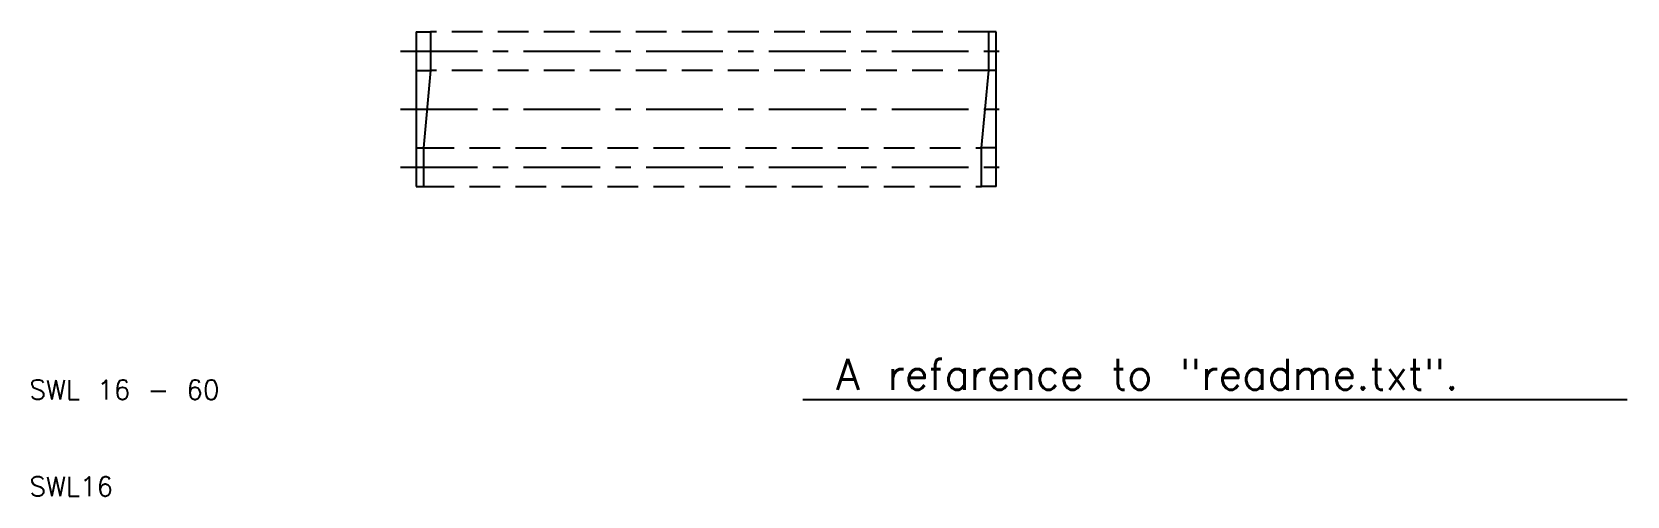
# Model space of a CAD drawing. Extents: x 10 to 175, y 10 to 58.
import ezdxf

# ---------------------------------------------------------------- set-up
doc = ezdxf.new("R2010")
doc.units = 0
doc.header["$LTSCALE"] = 0.25
doc.linetypes.add('CENTER', pattern=[50.8, 31.75, -6.35, 6.35, -6.35])
doc.linetypes.add('DASHED', pattern=[19.05, 12.7, -6.35])
doc.layers.get('0').update_dxf_attribs({"linetype": 'CONTINUOUS'})
doc.layers.add('CENTER', color=1, linetype='CENTER')
doc.styles.get("Standard").update_dxf_attribs({"font": 'txt.shx', "bigfont": 'extfont.shx'})

msp = doc.modelspace()

# ---------------------------------------------------------------- linework, layer by layer
for p, q in [((50, 58), (50, 42)), ((50, 58), (51.5, 58)), ((51.5, 58), (51.5, 54)), ((109.25, 54), (109.25, 58)), ((110, 58), (109.25, 58)), ((110, 42), (110, 58)), ((50, 54), (51.5, 54)), ((51.5, 54), (50.75, 46)), ((108.5, 46), (109.25, 54)), ((110, 54), (109.25, 54)), ((50, 46), (50.75, 46)), ((50.75, 46), (50.75, 42)), ((108.5, 42), (108.5, 46)), ((110, 46), (108.5, 46)), ((50, 42), (50.75, 42)), ((110, 42), (108.5, 42))]:
    msp.add_line(p, q)
at = {"color": 3, "linetype": 'DASHED'}
for p, q in [((109.25, 58), (51.5, 58)), ((109.25, 54), (51.5, 54)), ((50.75, 46), (108.5, 46)), ((50.75, 42), (108.5, 42))]:
    msp.add_line(p, q, dxfattribs=at)
at = {"color": 7, "linetype": 'CONTINUOUS'}
msp.add_line((90, 20), (175.27, 20), dxfattribs=at)
at = {"layer": 'CENTER', "color": 1, "linetype": 'CENTER'}
for p, q in [((48.4, 56), (111.6, 56)), ((48.4, 50), (111.6, 50)), ((48.4, 44), (111.6, 44))]:
    msp.add_line(p, q, dxfattribs=at)

# ---------------------------------------------------------------- texts
at = {"color": 7, "linetype": 'CONTINUOUS'}
msp.add_text('A refarence to "readme.txt".', height=3.2, dxfattribs=at).set_placement((93.44, 21))
for s, p in [('SWL 16 - 60', (10, 20)), ('SWL16', (10, 10))]:
    msp.add_text(s, height=2).set_placement(p)

doc.saveas('drawing.dxf')
